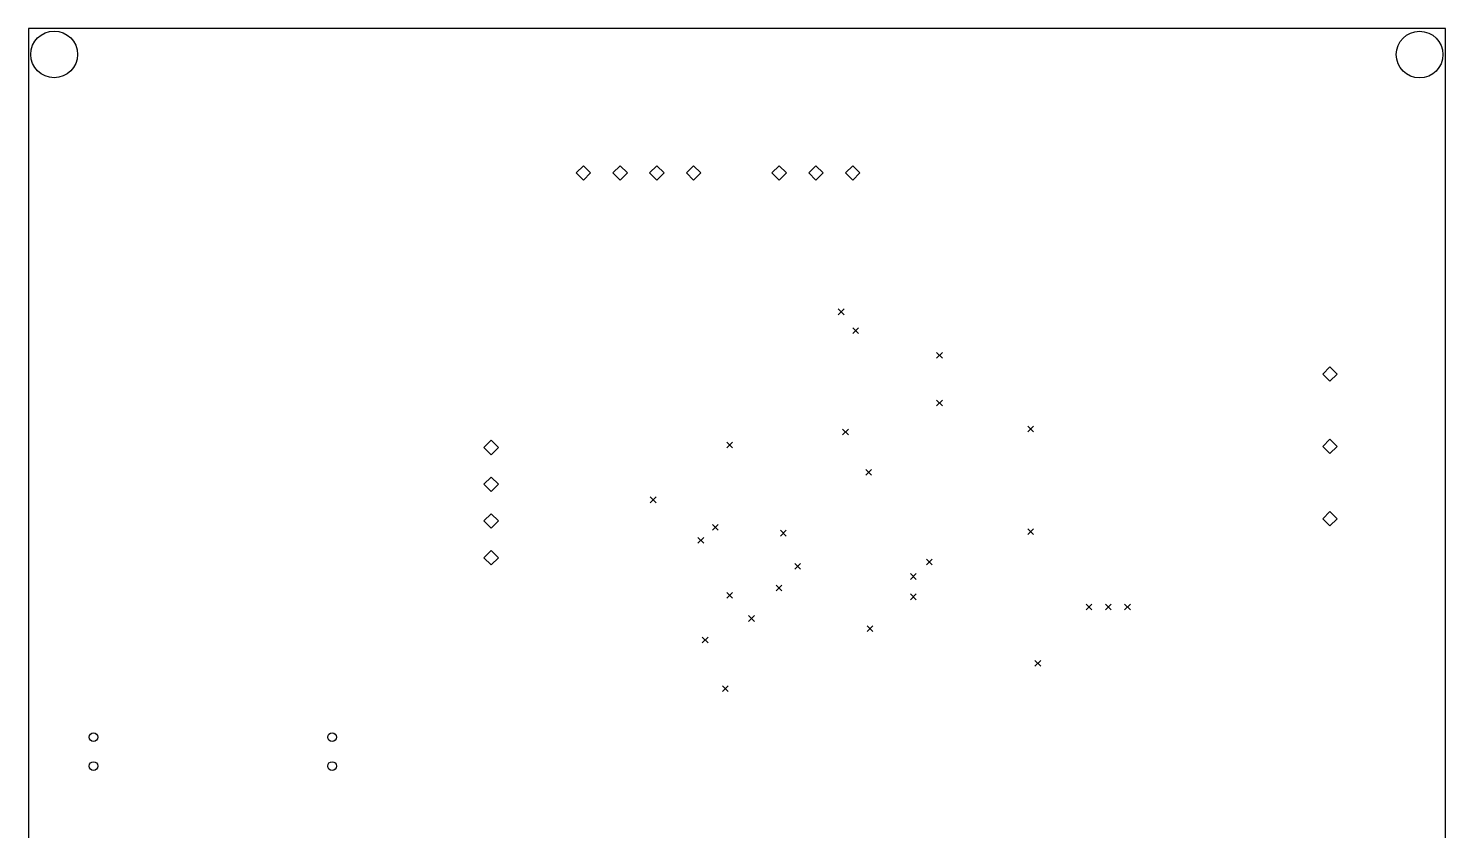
# Model space of a CAD drawing. Extents: x 148 to 248, y -152 to -40.
# Drawn here: x 150 to 248, y -95.5 to -40 of the extents above; entities that cross this region are included whole.
import ezdxf

# ---------------------------------------------------------------- set-up
doc = ezdxf.new("R2010")
doc.units = 0
doc.layers.add('BLACK', color=7, linetype='CONTINUOUS')

msp = doc.modelspace()

# ---------------------------------------------------------------- linework, layer by layer
at = {"layer": 'BLACK', "linetype": 'CONTINUOUS'}
for p, q in [((248, -40), (150, -40)), ((150, -40), (150, -125)), ((248, -125), (248, -40)), ((188.38, -49.5), (187.88, -50)), ((188.88, -50), (188.38, -49.5)), ((190.92, -49.5), (190.42, -50)), ((191.42, -50), (190.92, -49.5)), ((193.46, -49.5), (192.96, -50)), ((193.96, -50), (193.46, -49.5)), ((196, -49.5), (195.5, -50)), ((196.5, -50), (196, -49.5)), ((201.92, -49.5), (201.42, -50)), ((202.42, -50), (201.92, -49.5)), ((204.46, -49.5), (203.96, -50)), ((204.96, -50), (204.46, -49.5)), ((207, -49.5), (206.5, -50)), ((207.5, -50), (207, -49.5)), ((187.88, -50), (188.38, -50.5)), ((188.38, -50.5), (188.88, -50)), ((190.42, -50), (190.92, -50.5)), ((190.92, -50.5), (191.42, -50)), ((192.96, -50), (193.46, -50.5)), ((193.46, -50.5), (193.96, -50)), ((195.5, -50), (196, -50.5)), ((196, -50.5), (196.5, -50)), ((201.42, -50), (201.92, -50.5)), ((201.92, -50.5), (202.42, -50)), ((203.96, -50), (204.46, -50.5)), ((204.46, -50.5), (204.96, -50)), ((206.5, -50), (207, -50.5)), ((207, -50.5), (207.5, -50)), ((206, -59.4), (206.4, -59.8)), ((206.4, -59.4), (206, -59.8)), ((207, -60.7), (207.4, -61.1)), ((207.4, -60.7), (207, -61.1)), ((212.8, -62.41), (213.2, -62.81)), ((213.2, -62.41), (212.8, -62.81)), ((240, -63.4), (239.5, -63.9)), ((240.5, -63.9), (240, -63.4)), ((239.5, -63.9), (240, -64.4)), ((240, -64.4), (240.5, -63.9)), ((212.8, -65.7), (213.2, -66.1)), ((213.2, -65.7), (212.8, -66.1)), ((219.1, -67.5), (219.5, -67.9)), ((219.5, -67.5), (219.1, -67.9)), ((182, -68.48), (181.5, -68.98)), ((182.5, -68.98), (182, -68.48)), ((198.3, -68.6), (198.7, -69)), ((198.7, -68.6), (198.3, -69)), ((206.3, -67.7), (206.7, -68.1)), ((206.7, -67.7), (206.3, -68.1)), ((240, -68.4), (239.5, -68.9)), ((240.5, -68.9), (240, -68.4)), ((181.5, -68.98), (182, -69.48)), ((182, -69.48), (182.5, -68.98)), ((239.5, -68.9), (240, -69.4)), ((240, -69.4), (240.5, -68.9)), ((207.9, -70.5), (208.3, -70.9)), ((208.3, -70.5), (207.9, -70.9)), ((182, -71.02), (181.5, -71.52)), ((181.5, -71.52), (182, -72.02)), ((182.5, -71.52), (182, -71.02)), ((182, -72.02), (182.5, -71.52)), ((193, -72.4), (193.4, -72.8)), ((193.4, -72.4), (193, -72.8)), ((240, -73.4), (239.5, -73.9)), ((240.5, -73.9), (240, -73.4)), ((182, -73.56), (181.5, -74.06)), ((181.5, -74.06), (182, -74.56)), ((182.5, -74.06), (182, -73.56)), ((182, -74.56), (182.5, -74.06)), ((197.3, -74.3), (197.7, -74.7)), ((197.7, -74.3), (197.3, -74.7)), ((239.5, -73.9), (240, -74.4)), ((240, -74.4), (240.5, -73.9)), ((196.3, -75.2), (196.7, -75.6)), ((196.7, -75.2), (196.3, -75.6)), ((202, -74.7), (202.4, -75.1)), ((202.4, -74.7), (202, -75.1)), ((219.1, -74.6), (219.5, -75)), ((219.5, -74.6), (219.1, -75)), ((182, -76.1), (181.5, -76.6)), ((182.5, -76.6), (182, -76.1)), ((181.5, -76.6), (182, -77.1)), ((182, -77.1), (182.5, -76.6)), ((203, -77), (203.4, -77.4)), ((203.4, -77), (203, -77.4)), ((212.1, -76.7), (212.5, -77.1)), ((212.5, -76.7), (212.1, -77.1)), ((211, -77.7), (211.4, -78.1)), ((211.4, -77.7), (211, -78.1)), ((198.3, -79), (198.7, -79.4)), ((198.7, -79), (198.3, -79.4)), ((201.7, -78.5), (202.1, -78.9)), ((202.1, -78.5), (201.7, -78.9)), ((211, -79.1), (211.4, -79.5)), ((211.4, -79.1), (211, -79.5)), ((223.144975, -79.8), (223.544975, -80.2)), ((223.544975, -79.8), (223.144975, -80.2)), ((224.472793, -79.8), (224.872793, -80.2)), ((224.872793, -79.8), (224.472793, -80.2)), ((225.8, -79.8), (226.2, -80.2)), ((226.2, -79.8), (225.8, -80.2)), ((199.8, -80.6), (200.2, -81)), ((200.2, -80.6), (199.8, -81)), ((208, -81.3), (208.4, -81.7)), ((208.4, -81.3), (208, -81.7)), ((196.6, -82.085), (197, -82.485)), ((197, -82.085), (196.6, -82.485)), ((219.6, -83.7), (220, -84.1)), ((220, -83.7), (219.6, -84.1)), ((198, -85.45), (198.4, -85.85)), ((198.4, -85.45), (198, -85.85))]:
    msp.add_line(p, q, dxfattribs=at)
at = {"layer": 'BLACK'}
for centre, radius in [((151.785786, -41.8), 1.614214), ((246.2, -41.814214), 1.614214), ((154.5, -89), 0.3), ((171, -89), 0.3), ((154.5, -91), 0.3), ((171, -91), 0.3)]:
    msp.add_circle(centre, radius, dxfattribs=at)

doc.saveas('drawing.dxf')
